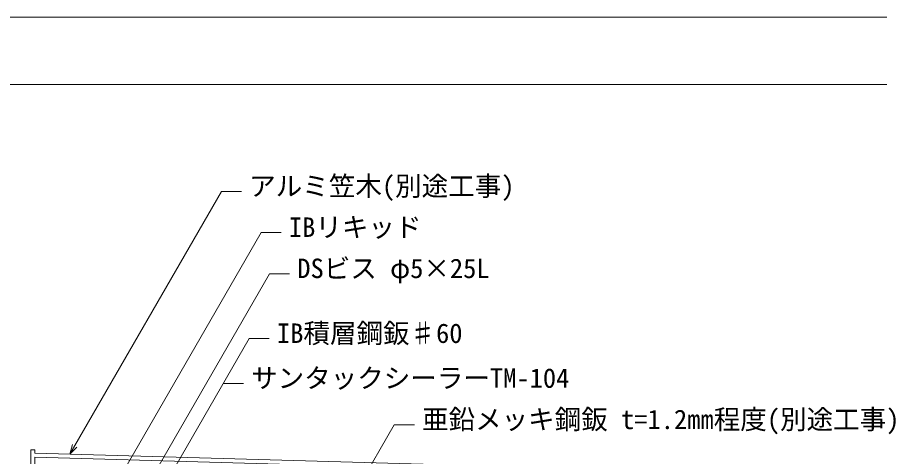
# Model space of a CAD drawing. Units: millimetres, scale not verified. Extents: x -840 to 840, y -594 to 594.
# Drawn here: x -545 to -32, y 333 to 594 of the extents above; entities that cross this region are included whole.
import ezdxf
from ezdxf.enums import TextEntityAlignment as Align

# ---------------------------------------------------------------- set-up
doc = ezdxf.new("R2010")
doc.units = ezdxf.units.MM
doc.header["$LTSCALE"] = 2
for name, color, linetype, lineweight in [('0-0_輪郭線', 2, 'Continuous', 9), ('0-1_図面枠', 7, 'Continuous', 9), ('0-8_実線', 7, 'Continuous', 9), ('0-9_寸法線', 7, 'Continuous', 9)]:
    doc.layers.add(name, color=color, linetype=linetype, lineweight=lineweight)
doc.layers.add('0-A_タイトル文字', color=7, linetype='Continuous')
doc.styles.add('ＭＳ ゴシック', font='')
doc.styles.get('ＭＳ ゴシック').set_extended_font_data('MS Gothic')

msp = doc.modelspace()

# ---------------------------------------------------------------- linework, layer by layer
at = {"layer": '0-0_輪郭線'}
msp.add_lwpolyline([(800, 554), (-800, 554), (-800, -554), (800, -554)], close=True, dxfattribs=at)
at = {"layer": '0-1_図面枠'}
msp.add_lwpolyline([(840, -594), (840, 594), (-840, 594), (-840, -594)], close=True, dxfattribs=at)
at = {"layer": '0-8_実線'}
msp.add_lwpolyline([(-303.593, 245.738), (-296.608, 245.739), (-296.608, 327.918), (-534.734, 334.664), (-534.734, 336.685), (-537.025, 336.685), (-537.025, 245.739), (-534.734, 245.739), (-534.734, 247.76), (-527.593, 247.76), (-527.593, 254.497), (-529.884, 254.497), (-529.884, 249.781), (-534.734, 249.781), (-534.734, 332.372), (-298.899, 325.704), (-298.899, 281.447), (-298.899, 247.625), (-303.593, 247.625)], close=True, dxfattribs=at)
at = {"layer": '0-9_寸法線'}
for p, q in [((-480.349, 293.596), (-394.978, 441.464)), ((-394.978, 441.464), (-382.978, 441.464)), ((-422.472, 376.21), (-410.472, 376.21))]:
    msp.add_line(p, q, dxfattribs=at)
for points in [[(-513.872, 334.073), (-423.608, 490.416), (-411.608, 490.416)], [(-496.728, 298.359), (-399.971, 465.949), (-387.971, 465.949)], [(-474.549, 286.009), (-407.075, 402.878), (-395.075, 402.878)], [(-363.319, 277.911), (-320.75, 351.644), (-308.75, 351.644)], [(-509.629, 338.316), (-513.872, 334.073), (-512.319, 339.869)]]:
    msp.add_lwpolyline(points, dxfattribs=at)

# ---------------------------------------------------------------- texts
at = {"layer": '0-A_タイトル文字', "style": 'ＭＳ ゴシック'}
for s, p in [('アルミ笠木(別途工事)', (-407.068, 484.357)), ('IBリキッド', (-383.43, 459.89)), ('DSビス φ5×25L', (-378.438, 435.405)), ('IB積層鋼鈑♯60', (-390.535, 396.819)), ('サンタックシーラーTM-104', (-405.932, 370.151)), ('亜鉛メッキ鋼鈑 t=1.2㎜程度(別途工事)', (-304.209, 345.585))]:
    msp.add_text(s, height=11.58, dxfattribs=at).set_placement(p, align=Align.BOTTOM_LEFT)

doc.saveas('drawing.dxf')
